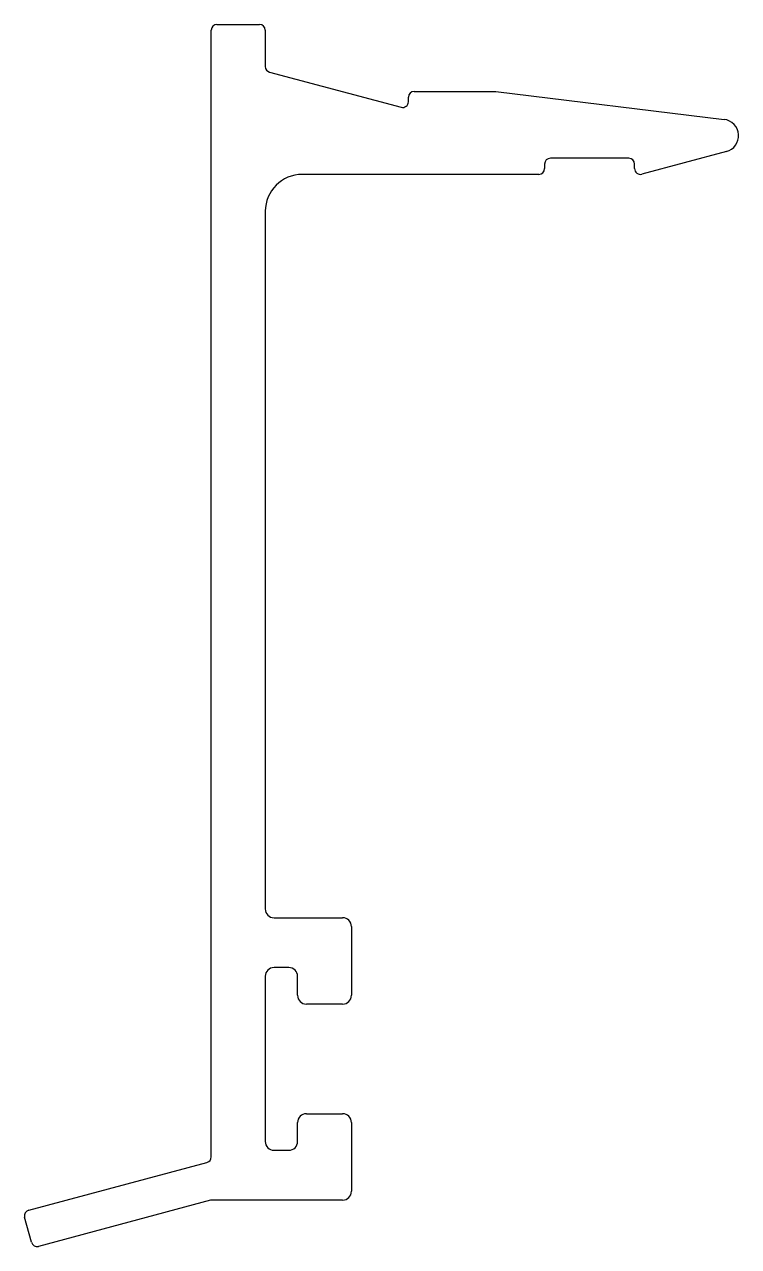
# Model space of a CAD drawing. Extents: x -11.1 to 19.9, y -21.5 to 31.4.
import ezdxf

# ---------------------------------------------------------------- set-up
doc = ezdxf.new("R2010")
doc.units = 0
doc.layers.get('0').update_dxf_attribs({"linetype": 'CONTINUOUS'})

msp = doc.modelspace()

# ---------------------------------------------------------------- linework, layer by layer
for p, q in [((-2.711, 31.424), (-0.871, 31.424)), ((-2.961, -17.659), (-2.961, 31.174)), ((-0.621, 31.174), (-0.621, 29.601)), ((-0.436, 29.36), (5.264, 27.833)), ((5.579, 28.074), (5.579, 28.274)), ((5.829, 28.524), (9.367, 28.524)), ((9.367, 28.524), (19.252, 27.31)), ((15.129, 25.624), (11.729, 25.624)), ((19.35, 25.912), (15.693, 24.933)), ((11.229, 24.924), (0.979, 24.924)), ((11.479, 25.374), (11.479, 25.174)), ((15.379, 25.174), (15.379, 25.374)), ((-0.621, 23.324), (-0.621, -6.913)), ((-0.241, -7.293), (2.729, -7.293)), ((3.109, -7.673), (3.109, -10.658)), ((0.399, -9.453), (-0.241, -9.453)), ((-0.621, -9.833), (-0.621, -16.993)), ((0.779, -10.658), (0.779, -9.833)), ((2.729, -11.038), (1.159, -11.038)), ((1.159, -15.788), (2.729, -15.788)), ((0.779, -16.993), (0.779, -16.168)), ((3.109, -16.168), (3.109, -19.153)), ((-0.241, -17.373), (0.399, -17.373)), ((-10.865, -19.968), (-3.147, -17.9)), ((-2.993, -19.542), (-10.445, -21.539)), ((2.729, -19.533), (-2.928, -19.533)), ((-10.751, -21.362), (-11.042, -20.275))]:
    msp.add_line(p, q)
for centre, radius, start, end in [((-2.711, 31.174), 0.25, 90, 180), ((-0.871, 31.174), 0.25, 0, 90), ((-0.371, 29.601), 0.25, 180, 255), ((5.829, 28.274), 0.25, 90, 180), ((5.329, 28.074), 0.25, 255, 360), ((19.165, 26.602), 0.714, 285, 83), ((11.729, 25.374), 0.25, 90, 180), ((15.129, 25.374), 0.25, 360, 90), ((0.979, 23.324), 1.6, 90, 180), ((11.229, 25.174), 0.25, 270, 0), ((15.629, 25.174), 0.25, 180, 285), ((-0.241, -6.913), 0.38, 180, 270), ((2.729, -7.673), 0.38, 360, 90), ((-0.241, -9.833), 0.38, 90, 180), ((0.399, -9.833), 0.38, 0, 90), ((1.159, -10.658), 0.38, 180, 270), ((2.729, -10.658), 0.38, 270, 0), ((1.159, -16.168), 0.38, 90, 180), ((2.729, -16.168), 0.38, 0, 90), ((-0.241, -16.993), 0.38, 180, 270), ((0.399, -16.993), 0.38, 270, 0), ((-3.211, -17.659), 0.25, 285, 360), ((-2.928, -19.783), 0.25, 90, 105), ((2.729, -19.153), 0.38, 270, 0), ((-10.801, -20.21), 0.25, 105, 195), ((-10.509, -21.297), 0.25, 195, 285)]:
    msp.add_arc(centre, radius, start, end)

doc.saveas('drawing.dxf')
